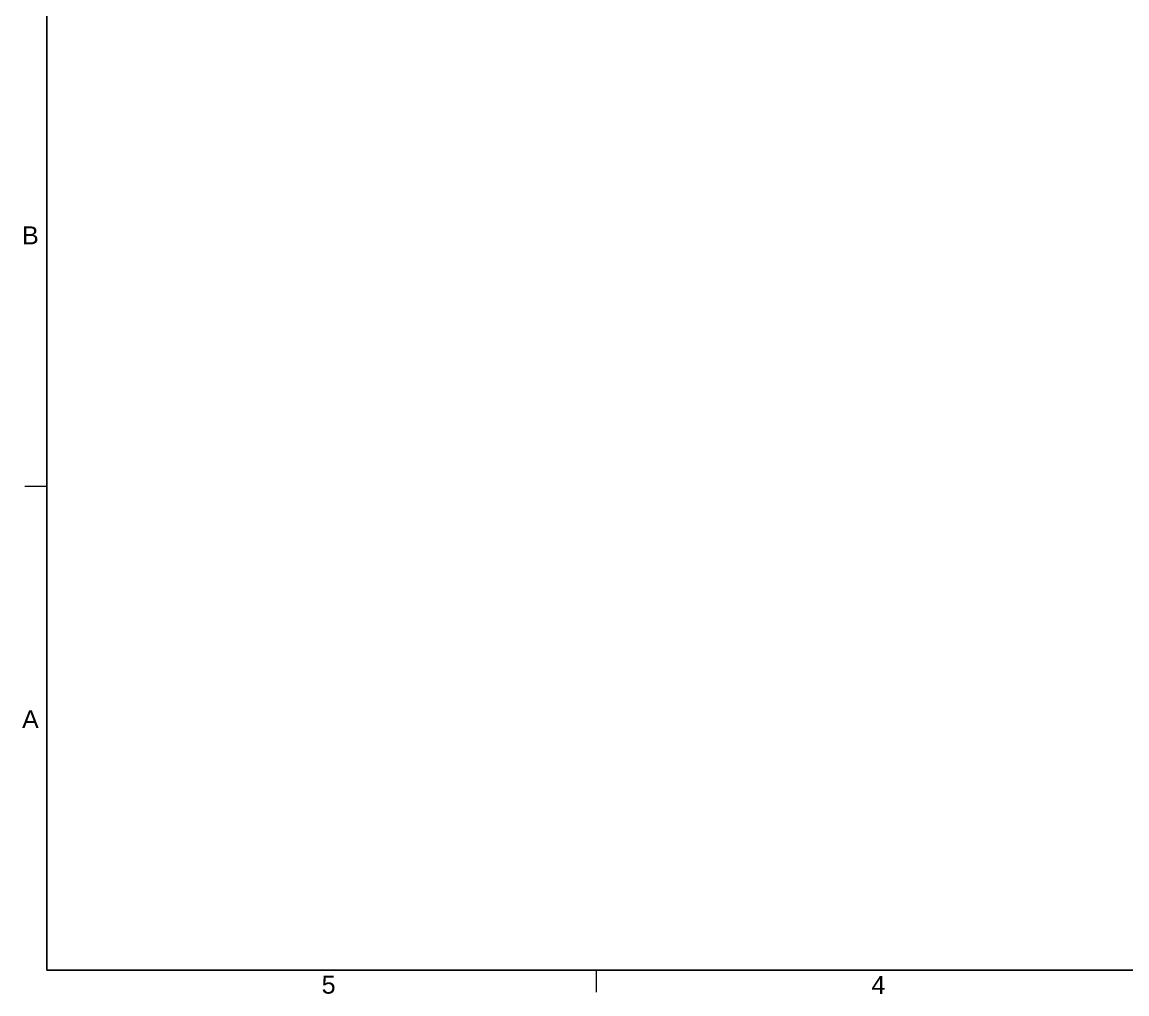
# Model space of a CAD drawing. Header units: millimetres. Extents: x 0.7 to 36.3, y 0.6 to 47.9.
# Drawn here: x 0.86 to 13.41, y 0.74 to 11.78 of the extents above; entities that cross this region are included whole.
import ezdxf

# ---------------------------------------------------------------- set-up
doc = ezdxf.new("R2010")
doc.units = ezdxf.units.MM
doc.header["$LTSCALE"] = 0.007
doc.layers.add('PDF_Geometry', color=7, linetype='Continuous', true_color=0x777777)
doc.layers.add('PDF_Text', color=7, linetype='Continuous')
doc.styles.add('PDF GillSansMTCondensed', font='arial.ttf')

msp = doc.modelspace()

# ---------------------------------------------------------------- linework, layer by layer
at = {"layer": 'PDF_Geometry', "color": 7, "lineweight": 9}
for points in [[(32.364, 1.008), (1.135, 1.008), (32.364, 1.008), (32.364, 22.993), (1.135, 22.993), (32.364, 22.993)], [(1.135, 1.008), (1.135, 22.992)]]:
    msp.add_lwpolyline(points, close=True, dxfattribs=at)
for points in [[(0.885, 6.505), (1.135, 6.505)], [(7.381, 0.758), (7.381, 1.008)]]:
    msp.add_lwpolyline(points, dxfattribs=at)

# ---------------------------------------------------------------- texts
at = {"layer": 'PDF_Text', "char_height": 0.204, "attachment_point": 4, "style": 'PDF GillSansMTCondensed'}
for s, insert in [('B', (0.855, 9.354)), ('A', (0.855, 3.858)), ('5', (4.258, 0.841)), ('4', (10.503, 0.84))]:
    msp.add_mtext(s, dxfattribs=dict(at, insert=insert))

doc.saveas('drawing.dxf')
